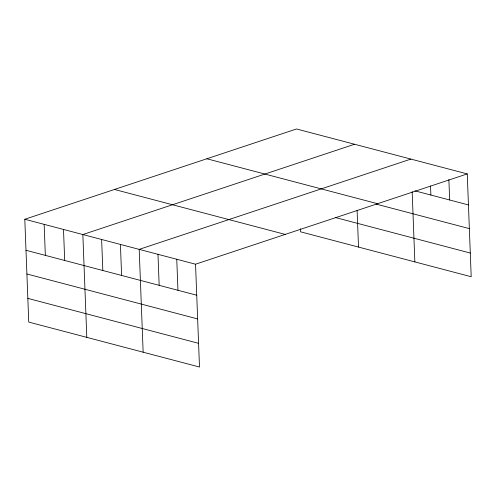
<?xml version="1.0" encoding="UTF-8"?>
<svg xmlns="http://www.w3.org/2000/svg" width="496" height="496" viewBox="0 0 496 496"><rect width="100%" height="100%" fill="white"/><g stroke="black" fill="none" stroke-linecap="round" stroke-linejoin="round"><path stroke-width="0.74" d="M24.8 219.263L195.542 264.207L199.491 367.028L28.749 322.084L24.8 219.263L296.509 128.972L467.251 173.916L471.2 276.737L300.458 231.793L300.34 228.737M354.559 144.249L82.851 234.546L86.8 337.367M410.905 159.086L139.196 249.376L143.146 352.197M195.542 264.207L467.251 173.916M414.985 190.861L468.441 204.929M206.844 158.77L377.586 203.713M376.166 204.098L469.352 228.625M335.271 217.502L470.289 253.041M114.464 189.466L285.206 234.41M25.99 250.282L196.732 295.225M26.902 273.978L197.644 318.922M27.838 298.387L198.58 343.331M448.874 179.564L449.661 199.987M430.528 185.963L430.881 195.046M412.157 191.63L414.854 261.907M357.101 210.409L358.509 247.07M176.756 259.265L177.952 290.284M157.976 254.324L159.166 285.336M120.416 244.435L121.607 275.447M101.63 239.487L102.827 270.506M63.5 229.45L64.691 260.468M44.15 224.359L45.341 255.372"/></g></svg>
